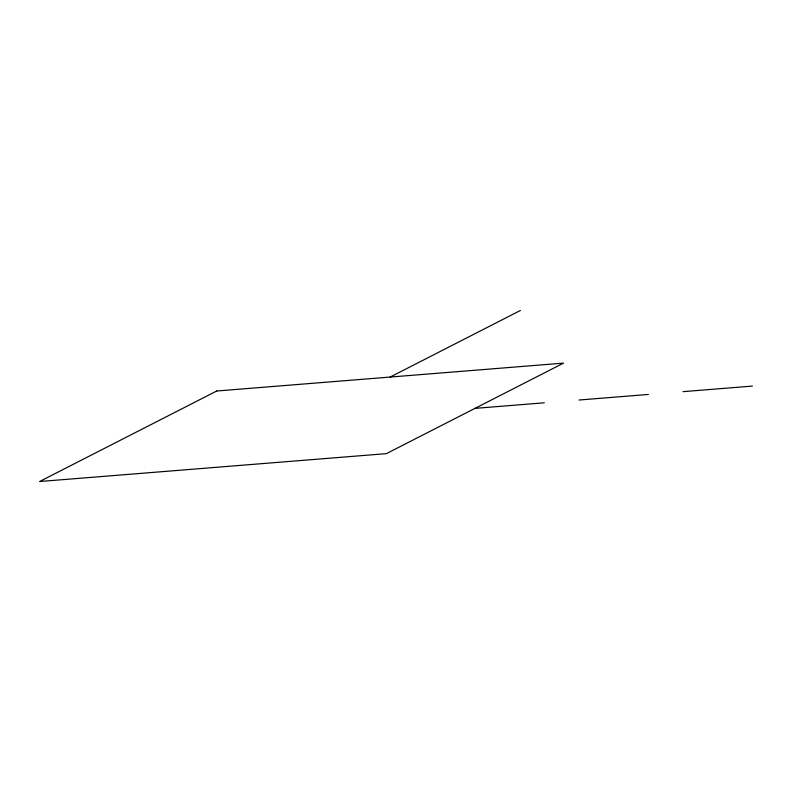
<?xml version="1.0" encoding="UTF-8"?>
<svg xmlns="http://www.w3.org/2000/svg" width="792" height="792" viewBox="0 0 792 792"><rect width="100%" height="100%" fill="white"/><g stroke="black" fill="none" stroke-linecap="round" stroke-linejoin="round"><path stroke-width="1.19" d="M390.129 377.061L520.394 310.484M474.962 408.375L544.322 402.801M579.001 400.019L648.361 394.446M683.041 391.654L752.4 386.08M216.731 391L39.6 481.516L386.397 453.638L563.528 363.122L216.731 391"/></g></svg>
